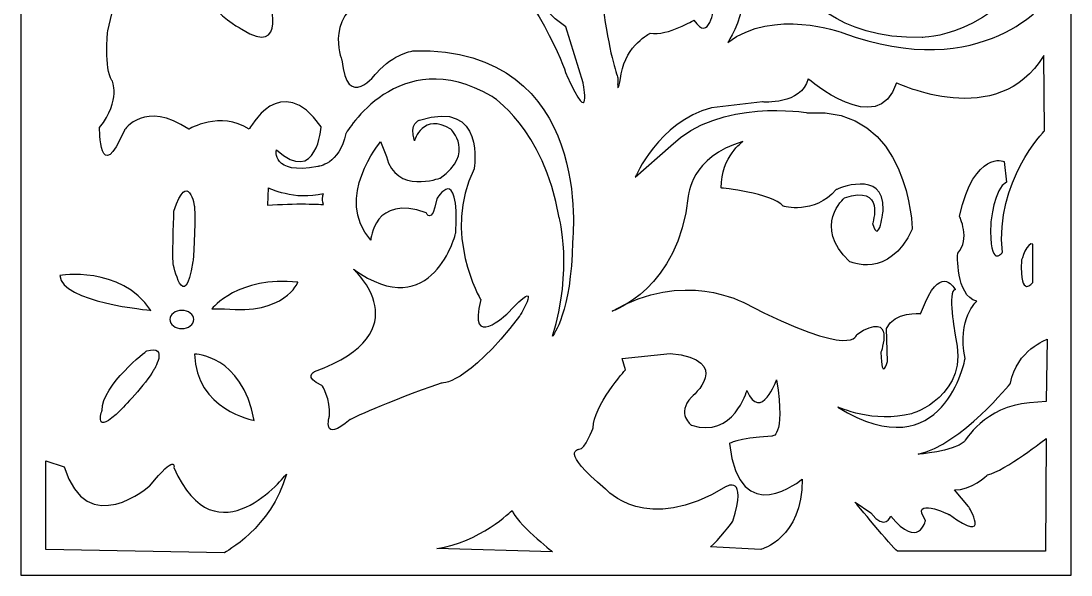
# Model space of a CAD drawing. Header units: centimetres. Extents: x -27 to -21.7, y -2 to 9.
# Drawn here: x -27 to -21.68, y -1.98 to 0.83 of the extents above; entities that cross this region are included whole.
import ezdxf

# ---------------------------------------------------------------- set-up
doc = ezdxf.new("R2010")
doc.units = ezdxf.units.CM
doc.header["$MEASUREMENT"] = 0
doc.layers.add('layer 1', color=7, linetype='Continuous')

msp = doc.modelspace()

# ---------------------------------------------------------------- linework, layer by layer
at = {"layer": 'layer 1', "color": 250, "lineweight": 30}
for points, knots in [([(-26.99914, 9.00077), (-26.99914, 9.00077), (-21.68039, 9.00077), (-21.68039, 9.00077), (-21.68039, 9.00077), (-21.68039, 9.00077), (-21.68039, -1.97622), (-21.68039, -1.97622), (-21.68039, -1.97622), (-21.68039, -1.97622), (-26.99914, -1.97622), (-26.99914, -1.97622), (-26.99914, -1.97622), (-26.99914, -1.97622), (-26.99914, 9.00077), (-26.99914, 9.00077)], [0, 0, 0, 0, 0.2, 0.2, 0.2, 0.2, 0.4, 0.4, 0.4, 0.4, 0.6, 0.6, 0.6, 0.6, 1, 1, 1, 1]), ([(-24.23507, 0.556), (-24.23507, 0.556), (-24.34395, 0.89559), (-24.61197, 1.16391), (-24.61197, 1.16391), (-24.61197, 1.16391), (-24.51146, 1.35676), (-24.52403, 1.80535), (-24.52403, 1.80535), (-24.52403, 1.80535), (-24.72085, 2.25394), (-24.54077, 2.56), (-24.54077, 2.56), (-24.54077, 2.56), (-24.31882, 2.84089), (-24.1555, 2.92055), (-24.1555, 2.92055), (-24.1555, 2.92055), (-23.8121, 3.14695), (-24.35233, 2.97086), (-24.35233, 2.97086), (-24.35233, 2.97086), (-24.85068, 2.64804), (-24.90511, 2.26234), (-24.90511, 2.26234), (-24.90511, 2.26234), (-24.98037, 1.85928), (-24.95968, 1.71729), (-24.95968, 1.71729), (-24.95854, 1.70949), (-24.95712, 1.70247), (-24.95537, 1.69635), (-24.95537, 1.69635), (-24.92187, 1.57896), (-25.03494, 1.66281), (-25.05588, 1.96048), (-25.05588, 1.96048), (-25.05588, 1.96048), (-25.05588, 2.1701), (-25.01819, 2.17849), (-25.01819, 2.17849), (-25.01819, 2.17849), (-25.29877, 2.19106), (-25.38672, 2.1701), (-25.38672, 2.1701), (-25.38672, 2.1701), (-25.42441, 2.25814), (-25.19408, 2.25814), (-25.19408, 2.25814), (-25.19408, 2.25814), (-24.87162, 2.34199), (-25.0475, 2.55581), (-25.0475, 2.55581), (-25.0475, 2.55581), (-24.81717, 2.67739), (-24.84649, 2.8954), (-24.84649, 2.8954), (-24.84649, 2.8954), (-25.07263, 2.7822), (-25.39091, 2.76543), (-25.39091, 2.76543), (-25.39091, 2.76543), (-25.76363, 2.669), (-25.68406, 2.13237), (-25.68406, 2.13237), (-25.68406, 2.13237), (-25.6338, 1.8305), (-25.2904, 1.58735), (-25.2904, 1.58735), (-25.2904, 1.58735), (-25.18151, 1.45738), (-25.44116, 1.63765), (-25.44116, 1.63765), (-25.44116, 1.63765), (-25.85157, 1.85985), (-25.8097, 2.46777), (-25.8097, 2.46777), (-25.8097, 2.46777), (-25.772, 2.76962), (-25.45373, 2.90797), (-25.45373, 2.90797), (-25.45373, 2.90797), (-24.98469, 2.8954), (-24.92606, 3.12179), (-24.92606, 3.12179), (-24.92606, 3.12179), (-24.63291, 2.83251), (-24.50308, 3.15952), (-24.50308, 3.15952), (-24.50308, 3.15952), (-23.9503, 2.98344), (-23.90004, 3.66261), (-23.90004, 3.66261), (-23.90004, 3.66261), (-23.8791, 3.74646), (-24.17644, 3.4488), (-24.17644, 3.4488), (-24.17644, 3.4488), (-24.32301, 3.29787), (-24.69154, 3.3985), (-24.69154, 3.3985), (-24.69154, 3.3985), (-24.89674, 3.41107), (-24.69154, 3.4488), (-24.69154, 3.4488), (-24.69154, 3.4488), (-23.93774, 3.57457), (-23.72415, 3.92674), (-23.72415, 3.92674), (-23.72415, 3.92674), (-23.69484, 3.68358), (-23.43938, 3.63327), (-23.43938, 3.63327), (-23.43938, 3.63327), (-23.92517, 3.24337), (-23.47288, 3.07987), (-23.47288, 3.07987), (-23.47288, 3.07987), (-23.34306, 3.06729), (-23.58177, 3.00021), (-23.58177, 3.00021), (-23.58177, 3.00021), (-23.87491, 2.97086), (-24.08431, 2.19106), (-24.08431, 2.19106), (-24.08431, 2.19106), (-24.10944, 1.91855), (-24.189, 2.15334), (-24.189, 2.15334), (-24.189, 2.15334), (-24.2937, 2.3923), (-24.55753, 2.24137), (-24.55753, 2.24137), (-24.55753, 2.24137), (-24.38164, 2.24976), (-24.33139, 2.06948), (-24.33139, 2.06948), (-24.33139, 2.06948), (-24.31882, 1.97724), (-24.40258, 1.85566), (-24.40258, 1.85566), (-24.40258, 1.85566), (-24.55753, 1.49931), (-24.2937, 1.25614), (-24.2937, 1.25614), (-24.2937, 1.25614), (-24.56172, 1.01717), (-24.23925, 0.80335), (-24.23925, 0.80335), (-24.23925, 0.80335), (-24.15131, 0.51827), (-24.15131, 0.51827), (-24.15131, 0.51827), (-24.15131, 0.51827), (-24.10525, 0.27091), (-24.23507, 0.556)], [0, 0, 0, 0, 0.025, 0.025, 0.025, 0.025, 0.05, 0.05, 0.05, 0.05, 0.075, 0.075, 0.075, 0.075, 0.1, 0.1, 0.1, 0.1, 0.125, 0.125, 0.125, 0.125, 0.15, 0.15, 0.15, 0.15, 0.175, 0.175, 0.175, 0.175, 0.2, 0.2, 0.2, 0.2, 0.225, 0.225, 0.225, 0.225, 0.25, 0.25, 0.25, 0.25, 0.275, 0.275, 0.275, 0.275, 0.3, 0.3, 0.3, 0.3, 0.325, 0.325, 0.325, 0.325, 0.35, 0.35, 0.35, 0.35, 0.375, 0.375, 0.375, 0.375, 0.4, 0.4, 0.4, 0.4, 0.425, 0.425, 0.425, 0.425, 0.45, 0.45, 0.45, 0.45, 0.475, 0.475, 0.475, 0.475, 0.5, 0.5, 0.5, 0.5, 0.525, 0.525, 0.525, 0.525, 0.55, 0.55, 0.55, 0.55, 0.575, 0.575, 0.575, 0.575, 0.6, 0.6, 0.6, 0.6, 0.625, 0.625, 0.625, 0.625, 0.65, 0.65, 0.65, 0.65, 0.675, 0.675, 0.675, 0.675, 0.7, 0.7, 0.7, 0.7, 0.725, 0.725, 0.725, 0.725, 0.75, 0.75, 0.75, 0.75, 0.775, 0.775, 0.775, 0.775, 0.8, 0.8, 0.8, 0.8, 0.825, 0.825, 0.825, 0.825, 0.85, 0.85, 0.85, 0.85, 0.875, 0.875, 0.875, 0.875, 0.9, 0.9, 0.9, 0.9, 0.925, 0.925, 0.925, 0.925, 0.95, 0.95, 0.95, 0.95, 1, 1, 1, 1]), ([(-23.97542, 0.54342), (-23.97542, 0.54342), (-24.13979, 1.00418), (-24.04113, 1.70155), (-24.04113, 1.70155), (-24.04019, 1.70818), (-24.03923, 1.71483), (-24.03824, 1.7215), (-24.03824, 1.7215), (-24.03824, 1.7215), (-23.80372, 2.51808), (-23.25093, 2.13656), (-23.25093, 2.13656), (-23.25093, 2.13656), (-23.03315, 2.06109), (-23.2258, 1.67539), (-23.2258, 1.67539), (-23.2258, 1.67539), (-23.30955, 1.46576), (-23.55245, 1.64185), (-23.55245, 1.64185), (-23.55245, 1.64185), (-23.71997, 1.84728), (-23.48964, 1.9437), (-23.48964, 1.9437), (-23.48964, 1.9437), (-23.56082, 1.75086), (-23.42263, 1.71312), (-23.42263, 1.71312), (-23.42263, 1.71312), (-23.28024, 1.64185), (-23.21324, 1.83471), (-23.21324, 1.83471), (-23.21324, 1.83471), (-23.13785, 2.1114), (-23.40587, 2.11979), (-23.40587, 2.11979), (-23.40587, 2.11979), (-23.7409, 2.19106), (-23.79534, 1.74247), (-23.79534, 1.74247), (-23.79534, 1.74247), (-23.83304, 1.4448), (-23.48544, 1.36934), (-23.48544, 1.36934), (-23.48544, 1.36934), (-23.24255, 1.31065), (-23.13785, 1.46576), (-23.13785, 1.46576), (-23.13785, 1.46576), (-23.13367, 1.33999), (-23.0206, 1.33999), (-23.0206, 1.33999), (-23.0206, 1.33999), (-23.00384, 1.20164), (-22.94521, 1.18487), (-22.94521, 1.18487), (-22.94521, 1.18487), (-22.90333, 1.10103), (-23.05828, 1.24357), (-23.05828, 1.24357), (-23.05828, 1.24357), (-23.18811, 1.29387), (-23.04991, 0.99621), (-23.04991, 0.99621), (-23.04991, 0.99621), (-22.8782, 0.73627), (-22.4343, 0.74885), (-22.4343, 0.74885), (-22.4343, 0.74885), (-22.08671, 0.74466), (-21.81031, 1.1681), (-21.81031, 1.1681), (-21.81031, 1.1681), (-21.79356, 0.9459), (-21.79356, 0.9459), (-21.79356, 0.9459), (-21.79356, 0.9459), (-22.11602, 0.5057), (-22.84051, 0.77401), (-22.84051, 0.77401), (-22.84051, 0.77401), (-23.18811, 0.89978), (-23.41844, 0.7237), (-23.41844, 0.7237), (-23.41844, 0.7237), (-23.1546, 1.13875), (-23.59014, 1.18906), (-23.59014, 1.18906), (-23.59014, 1.18906), (-23.78278, 1.20583), (-23.8121, 0.95848), (-23.8121, 0.95848), (-23.8121, 0.95848), (-23.57758, 0.88302), (-23.48964, 0.90398), (-23.48964, 0.90398), (-23.48964, 0.90398), (-23.51057, 0.71532), (-23.59014, 0.8369), (-23.59014, 0.8369), (-23.59014, 0.8369), (-23.71997, 0.75724), (-23.8121, 0.76982), (-23.8121, 0.76982), (-23.8121, 0.76982), (-23.93354, 0.71112), (-23.95867, 0.56439), (-23.95867, 0.56439), (-23.9838, 0.41765), (-23.97542, 0.54342), (-23.97542, 0.54342)], [0, 0, 0, 0, 0.0344828, 0.0344828, 0.0344828, 0.0344828, 0.0689655, 0.0689655, 0.0689655, 0.0689655, 0.1034483, 0.1034483, 0.1034483, 0.1034483, 0.137931, 0.137931, 0.137931, 0.137931, 0.1724138, 0.1724138, 0.1724138, 0.1724138, 0.2068966, 0.2068966, 0.2068966, 0.2068966, 0.2413793, 0.2413793, 0.2413793, 0.2413793, 0.2758621, 0.2758621, 0.2758621, 0.2758621, 0.3103448, 0.3103448, 0.3103448, 0.3103448, 0.3448276, 0.3448276, 0.3448276, 0.3448276, 0.3793103, 0.3793103, 0.3793103, 0.3793103, 0.4137931, 0.4137931, 0.4137931, 0.4137931, 0.4482759, 0.4482759, 0.4482759, 0.4482759, 0.4827586, 0.4827586, 0.4827586, 0.4827586, 0.5172414, 0.5172414, 0.5172414, 0.5172414, 0.5517241, 0.5517241, 0.5517241, 0.5517241, 0.5862069, 0.5862069, 0.5862069, 0.5862069, 0.6206897, 0.6206897, 0.6206897, 0.6206897, 0.6551724, 0.6551724, 0.6551724, 0.6551724, 0.6896552, 0.6896552, 0.6896552, 0.6896552, 0.7241379, 0.7241379, 0.7241379, 0.7241379, 0.7586207, 0.7586207, 0.7586207, 0.7586207, 0.7931034, 0.7931034, 0.7931034, 0.7931034, 0.8275862, 0.8275862, 0.8275862, 0.8275862, 0.862069, 0.862069, 0.862069, 0.862069, 0.8965517, 0.8965517, 0.8965517, 0.8965517, 0.9310345, 0.9310345, 0.9310345, 0.9310345, 1, 1, 1, 1]), ([(-26.04003, 1.32322), (-26.04003, 1.32322), (-26.47556, 1.26871), (-26.55932, 0.78239), (-26.55932, 0.78239), (-26.55932, 0.78239), (-26.58026, 0.58955), (-26.53838, 0.53084), (-26.53838, 0.53084), (-26.53838, 0.53084), (-26.48812, 0.43442), (-26.60119, 0.29188), (-26.60119, 0.29188), (-26.60119, 0.29188), (-26.60119, -0.01836), (-26.47556, 0.2793), (-26.47556, 0.2793), (-26.47556, 0.2793), (-26.37086, 0.43442), (-26.14891, 0.28349), (-26.14891, 0.28349), (-26.14891, 0.28349), (-25.98977, 0.37992), (-25.84319, 0.28349), (-25.84319, 0.28349), (-25.84319, 0.28349), (-25.68406, 0.58955), (-25.47885, 0.29606), (-25.47885, 0.29606), (-25.47885, 0.29606), (-25.49979, -0.00579), (-25.705, 0.17868), (-25.705, 0.17868), (-25.705, 0.17868), (-25.73431, 0.04871), (-25.49561, 0.09483), (-25.49561, 0.09483), (-25.49561, 0.09483), (-25.38672, 0.10321), (-25.35321, 0.26253), (-25.35321, 0.26253), (-25.35321, 0.26253), (-25.08938, 0.7237), (-24.61616, 0.45119), (-24.61616, 0.45119), (-24.61616, 0.45119), (-24.35233, 0.29188), (-24.27276, -0.16511), (-24.27276, -0.16511), (-24.27276, -0.16511), (-24.20156, -0.42503), (-24.30626, -0.76462), (-24.30626, -0.76462), (-24.30626, -0.76462), (-24.20994, -0.64305), (-24.20576, -0.28668), (-24.20576, -0.28668), (-24.20576, -0.28668), (-24.08849, 0.69854), (-25.00981, 0.68177), (-25.00981, 0.68177), (-25.00981, 0.68177), (-25.11033, 0.66919), (-25.19827, 0.56858), (-25.19827, 0.56858), (-25.19827, 0.56858), (-25.34903, 0.36734), (-25.37416, 0.63566), (-25.37416, 0.63566), (-25.37416, 0.63566), (-25.47885, 0.87882), (-25.18151, 0.98783), (-25.18151, 0.98783), (-25.18151, 0.98783), (-25.08938, 1.04233), (-25.24014, 1.04233), (-25.24014, 1.04233), (-25.24014, 1.04233), (-25.39509, 1.02137), (-25.21083, 1.17229), (-25.21083, 1.17229), (-25.21083, 1.17229), (-25.08101, 1.23099), (-24.88837, 1.12198), (-24.88837, 1.12198), (-24.88837, 1.12198), (-24.96374, 1.23099), (-25.22758, 1.29387), (-25.22758, 1.29387), (-25.22758, 1.29387), (-25.55843, 1.31903), (-25.66312, 1.22679), (-25.66312, 1.22679), (-25.66312, 1.22679), (-25.772, 1.15553), (-25.74269, 0.95848), (-25.74269, 0.95848), (-25.74269, 0.95848), (-25.64637, 0.63985), (-25.88088, 0.79079), (-25.88088, 0.79079), (-25.88088, 0.79079), (-26.20754, 0.96267), (-26.08609, 1.22679), (-26.08609, 1.22679), (-26.08609, 1.22679), (-26.08609, 1.2813), (-26.04003, 1.32322)], [0, 0, 0, 0, 0.0357143, 0.0357143, 0.0357143, 0.0357143, 0.0714286, 0.0714286, 0.0714286, 0.0714286, 0.1071429, 0.1071429, 0.1071429, 0.1071429, 0.1428571, 0.1428571, 0.1428571, 0.1428571, 0.1785714, 0.1785714, 0.1785714, 0.1785714, 0.2142857, 0.2142857, 0.2142857, 0.2142857, 0.25, 0.25, 0.25, 0.25, 0.2857143, 0.2857143, 0.2857143, 0.2857143, 0.3214286, 0.3214286, 0.3214286, 0.3214286, 0.3571429, 0.3571429, 0.3571429, 0.3571429, 0.3928571, 0.3928571, 0.3928571, 0.3928571, 0.4285714, 0.4285714, 0.4285714, 0.4285714, 0.4642857, 0.4642857, 0.4642857, 0.4642857, 0.5, 0.5, 0.5, 0.5, 0.5357143, 0.5357143, 0.5357143, 0.5357143, 0.5714286, 0.5714286, 0.5714286, 0.5714286, 0.6071429, 0.6071429, 0.6071429, 0.6071429, 0.6428571, 0.6428571, 0.6428571, 0.6428571, 0.6785714, 0.6785714, 0.6785714, 0.6785714, 0.7142857, 0.7142857, 0.7142857, 0.7142857, 0.75, 0.75, 0.75, 0.75, 0.7857143, 0.7857143, 0.7857143, 0.7857143, 0.8214286, 0.8214286, 0.8214286, 0.8214286, 0.8571429, 0.8571429, 0.8571429, 0.8571429, 0.8928571, 0.8928571, 0.8928571, 0.8928571, 0.9285714, 0.9285714, 0.9285714, 0.9285714, 1, 1, 1, 1]), ([(-24.00474, -0.63885), (-24.00474, -0.63885), (-23.66552, -0.52565), (-23.61945, -0.05609), (-23.61945, -0.05609), (-23.61945, -0.05609), (-23.60689, 0.14514), (-23.34306, 0.22061), (-23.34306, 0.22061), (-23.34306, 0.22061), (-23.45194, 0.14933), (-23.45194, -0.01418), (-23.45194, -0.01418), (-23.45194, -0.01418), (-23.19648, -0.03933), (-23.13785, -0.10641), (-23.13785, -0.10641), (-23.13785, -0.10641), (-22.9829, -0.15253), (-22.86983, -0.02256), (-22.86983, -0.02256), (-22.86983, -0.02256), (-22.62693, 0.08644), (-22.63112, -0.12318), (-22.63112, -0.12318), (-22.63112, -0.12318), (-22.65206, -0.31184), (-22.68557, -0.19445), (-22.68557, -0.19445), (-22.68557, -0.19445), (-22.61856, 0.00679), (-22.82796, -0.06449), (-22.82796, -0.06449), (-22.82796, -0.06449), (-22.99128, -0.20703), (-22.80282, -0.38731), (-22.80282, -0.38731), (-22.80282, -0.38731), (-22.60182, -0.47954), (-22.48455, -0.2238), (-22.48455, -0.2238), (-22.48455, -0.2238), (-22.49712, 0.40507), (-23.01641, 0.36734), (-23.01641, 0.36734), (-23.01641, 0.36734), (-23.46032, 0.4428), (-23.7074, 0.19965), (-23.7074, 0.19965), (-23.7074, 0.19965), (-23.88748, 0.04033), (-23.88748, 0.04033), (-23.88748, 0.04033), (-23.88748, 0.04033), (-23.77022, 0.32123), (-23.5022, 0.3925), (-23.5022, 0.3925), (-23.5022, 0.3925), (-23.24255, 0.42184), (-23.24255, 0.42184), (-23.24255, 0.42184), (-23.24255, 0.42184), (-23.04573, 0.40507), (-23.01222, 0.53923), (-23.01222, 0.53923), (-23.01222, 0.53923), (-22.65625, 0.22899), (-22.56412, 0.51827), (-22.56412, 0.51827), (-22.56412, 0.51827), (-22.04902, 0.27091), (-21.81868, 0.65662), (-21.81868, 0.65662), (-21.81868, 0.65662), (-21.81449, 0.2751), (-21.81449, 0.2751), (-21.81449, 0.2751), (-21.81449, 0.2751), (-22.06577, 0.01936), (-22.02808, -0.34118), (-22.02808, -0.34118), (-22.02808, -0.34118), (-22.09507, -0.43343), (-22.08671, -0.19445), (-22.08671, -0.19445), (-22.08671, -0.19445), (-22.06995, -0.00999), (-22.00713, 0.01517), (-22.00713, 0.01517), (-22.00713, 0.01517), (-22.0197, 0.11998), (-22.0197, 0.11998), (-22.0197, 0.11998), (-22.0197, 0.11998), (-22.16627, 0.18287), (-22.24584, -0.15672), (-22.24584, -0.15672), (-22.24584, -0.15672), (-22.18721, -0.27411), (-22.25422, -0.34538), (-22.25422, -0.34538), (-22.25422, -0.34538), (-22.26679, -0.5592), (-22.1579, -0.58855), (-22.1579, -0.58855), (-22.1579, -0.58855), (-22.25841, -0.67658), (-22.21653, -0.87782), (-22.21653, -0.87782), (-22.21653, -0.87782), (-22.32122, -1.45638), (-22.86145, -1.12518), (-22.86145, -1.12518), (-22.86145, -1.12518), (-22.67719, -1.20903), (-22.48874, -1.15872), (-22.48874, -1.15872), (-22.48874, -1.15872), (-22.18721, -1.07068), (-22.26679, -0.76044), (-22.26679, -0.76044), (-22.26679, -0.76044), (-22.30866, -0.52985), (-22.26679, -0.52985), (-22.26679, -0.52985), (-22.26679, -0.52985), (-22.33379, -0.39988), (-22.41754, -0.59273), (-22.41754, -0.59273), (-22.41754, -0.59273), (-22.44267, -0.65143), (-22.44267, -0.65143), (-22.44267, -0.65143), (-22.44267, -0.65143), (-22.57668, -0.63885), (-22.61437, -0.7269), (-22.61437, -0.7269), (-22.61437, -0.7269), (-22.61019, -0.89459), (-22.61019, -0.89459), (-22.61019, -0.89459), (-22.61019, -0.89459), (-22.6395, -1.0036), (-22.64369, -0.84847), (-22.64369, -0.84847), (-22.64369, -0.84847), (-22.56412, -0.62627), (-22.76513, -0.75624), (-22.76513, -0.75624), (-22.76513, -0.75624), (-22.77351, -0.8904), (-23.33468, -0.59693), (-23.33468, -0.59693), (-23.33468, -0.59693), (-23.64458, -0.42503), (-24.00474, -0.63885)], [0, 0, 0, 0, 0.025, 0.025, 0.025, 0.025, 0.05, 0.05, 0.05, 0.05, 0.075, 0.075, 0.075, 0.075, 0.1, 0.1, 0.1, 0.1, 0.125, 0.125, 0.125, 0.125, 0.15, 0.15, 0.15, 0.15, 0.175, 0.175, 0.175, 0.175, 0.2, 0.2, 0.2, 0.2, 0.225, 0.225, 0.225, 0.225, 0.25, 0.25, 0.25, 0.25, 0.275, 0.275, 0.275, 0.275, 0.3, 0.3, 0.3, 0.3, 0.325, 0.325, 0.325, 0.325, 0.35, 0.35, 0.35, 0.35, 0.375, 0.375, 0.375, 0.375, 0.4, 0.4, 0.4, 0.4, 0.425, 0.425, 0.425, 0.425, 0.45, 0.45, 0.45, 0.45, 0.475, 0.475, 0.475, 0.475, 0.5, 0.5, 0.5, 0.5, 0.525, 0.525, 0.525, 0.525, 0.55, 0.55, 0.55, 0.55, 0.575, 0.575, 0.575, 0.575, 0.6, 0.6, 0.6, 0.6, 0.625, 0.625, 0.625, 0.625, 0.65, 0.65, 0.65, 0.65, 0.675, 0.675, 0.675, 0.675, 0.7, 0.7, 0.7, 0.7, 0.725, 0.725, 0.725, 0.725, 0.75, 0.75, 0.75, 0.75, 0.775, 0.775, 0.775, 0.775, 0.8, 0.8, 0.8, 0.8, 0.825, 0.825, 0.825, 0.825, 0.85, 0.85, 0.85, 0.85, 0.875, 0.875, 0.875, 0.875, 0.9, 0.9, 0.9, 0.9, 0.925, 0.925, 0.925, 0.925, 0.95, 0.95, 0.95, 0.95, 1, 1, 1, 1]), ([(-25.17733, 0.22061), (-25.17733, 0.22061), (-25.41604, -0.06449), (-25.22758, -0.2783), (-25.22758, -0.2783), (-25.22758, -0.2783), (-25.21083, -0.04353), (-24.947, -0.13994), (-24.947, -0.13994), (-24.947, -0.13994), (-24.91768, -0.20703), (-24.89256, -0.06868), (-24.89256, -0.06868), (-24.89256, -0.06868), (-24.77948, 0.11998), (-24.79623, -0.24057), (-24.79623, -0.24057), (-24.79623, -0.24057), (-24.91349, -0.71432), (-25.31553, -0.42503), (-25.31553, -0.42503), (-25.31553, -0.42503), (-24.95956, -0.74367), (-25.51236, -0.94491), (-25.51236, -0.94491), (-25.51236, -0.94491), (-25.57098, -0.97426), (-25.47467, -1.01617), (-25.47467, -1.01617), (-25.47467, -1.01617), (-25.4286, -1.08326), (-25.43697, -1.17129), (-25.43697, -1.17129), (-25.43697, -1.17129), (-25.47885, -1.31385), (-25.33228, -1.18806), (-25.33228, -1.18806), (-25.33228, -1.18806), (-25.1522, -1.10003), (-24.87162, -1.0036), (-24.87162, -1.0036), (-24.87162, -1.0036), (-24.74598, -1.02037), (-24.47377, -0.66401), (-24.47377, -0.66401), (-24.47377, -0.66401), (-24.33977, -0.44181), (-24.53659, -0.65143), (-24.53659, -0.65143), (-24.53659, -0.65143), (-24.7376, -0.84429), (-24.6706, -0.58016), (-24.6706, -0.58016), (-24.6706, -0.58016), (-24.86742, -0.24476), (-24.7041, 0.08225), (-24.7041, 0.08225), (-24.7041, 0.08225), (-24.64128, 0.43861), (-24.9805, 0.32961), (-24.9805, 0.32961), (-24.9805, 0.32961), (-25.03494, 0.31284), (-25.00563, 0.2248), (-25.00563, 0.2248), (-25.00563, 0.2248), (-24.96374, 0.37153), (-24.82136, 0.28349), (-24.82136, 0.28349), (-24.82136, 0.28349), (-24.69573, 0.16191), (-24.8758, 0.03614), (-24.8758, 0.03614), (-24.8758, 0.03614), (-25.10195, -0.04771), (-25.14802, 0.14514), (-25.14802, 0.14514), (-25.14802, 0.14514), (-25.17733, 0.22061), (-25.17733, 0.22061)], [0, 0, 0, 0, 0.047619, 0.047619, 0.047619, 0.047619, 0.0952381, 0.0952381, 0.0952381, 0.0952381, 0.1428571, 0.1428571, 0.1428571, 0.1428571, 0.1904762, 0.1904762, 0.1904762, 0.1904762, 0.2380952, 0.2380952, 0.2380952, 0.2380952, 0.2857143, 0.2857143, 0.2857143, 0.2857143, 0.3333333, 0.3333333, 0.3333333, 0.3333333, 0.3809524, 0.3809524, 0.3809524, 0.3809524, 0.4285714, 0.4285714, 0.4285714, 0.4285714, 0.4761905, 0.4761905, 0.4761905, 0.4761905, 0.5238095, 0.5238095, 0.5238095, 0.5238095, 0.5714286, 0.5714286, 0.5714286, 0.5714286, 0.6190476, 0.6190476, 0.6190476, 0.6190476, 0.6666667, 0.6666667, 0.6666667, 0.6666667, 0.7142857, 0.7142857, 0.7142857, 0.7142857, 0.7619048, 0.7619048, 0.7619048, 0.7619048, 0.8095238, 0.8095238, 0.8095238, 0.8095238, 0.8571429, 0.8571429, 0.8571429, 0.8571429, 0.9047619, 0.9047619, 0.9047619, 0.9047619, 1, 1, 1, 1]), ([(-26.22429, -0.13156), (-26.22429, -0.13156), (-26.23267, -0.32442), (-26.22848, -0.39568), (-26.22848, -0.39568), (-26.22848, -0.39568), (-26.17404, -0.6682), (-26.12797, -0.38731), (-26.12797, -0.38731), (-26.12797, -0.38731), (-26.11541, -0.21122), (-26.11959, -0.1106), (-26.11959, -0.1106), (-26.11959, -0.1106), (-26.15309, 0.08644), (-26.22429, -0.13156)], [0, 0, 0, 0, 0.2, 0.2, 0.2, 0.2, 0.4, 0.4, 0.4, 0.4, 0.6, 0.6, 0.6, 0.6, 1, 1, 1, 1]), ([(-25.74688, -0.01418), (-25.74688, -0.01418), (-25.61286, -0.08125), (-25.46629, -0.04353), (-25.46629, -0.04353), (-25.46629, -0.04353), (-25.47885, -0.06449), (-25.46629, -0.09803), (-25.46629, -0.09803), (-25.46629, -0.09803), (-25.61705, -0.08964), (-25.75107, -0.10222), (-25.75107, -0.10222), (-25.75107, -0.10222), (-25.74688, -0.01418), (-25.74688, -0.01418)], [0, 0, 0, 0, 0.2, 0.2, 0.2, 0.2, 0.4, 0.4, 0.4, 0.4, 0.6, 0.6, 0.6, 0.6, 1, 1, 1, 1]), ([(-21.87312, -0.29926), (-21.87312, -0.29926), (-21.87312, -0.49212), (-21.87312, -0.49212), (-21.87312, -0.49212), (-21.87312, -0.49212), (-21.94013, -0.58435), (-21.93175, -0.38311), (-21.93175, -0.38311), (-21.93175, -0.38311), (-21.90244, -0.28249), (-21.87312, -0.29926)], [0, 0, 0, 0, 0.25, 0.25, 0.25, 0.25, 0.5, 0.5, 0.5, 0.5, 1, 1, 1, 1]), ([(-26.80221, -0.45858), (-26.80221, -0.45858), (-26.4965, -0.40408), (-26.34155, -0.63467), (-26.34155, -0.63467), (-26.34155, -0.63467), (-26.79802, -0.59273), (-26.80221, -0.45858)], [0, 0, 0, 0, 0.3333333, 0.3333333, 0.3333333, 0.3333333, 1, 1, 1, 1]), ([(-26.03165, -0.62627), (-26.03165, -0.62627), (-25.89764, -0.45858), (-25.59611, -0.49212), (-25.59611, -0.49212), (-25.59611, -0.49212), (-25.66312, -0.65982), (-25.96883, -0.62627), (-25.96883, -0.62627), (-25.96883, -0.62627), (-26.03165, -0.62627), (-26.03165, -0.62627)], [0, 0, 0, 0, 0.25, 0.25, 0.25, 0.25, 0.5, 0.5, 0.5, 0.5, 1, 1, 1, 1]), ([(-26.1845, -0.63467), (-26.15097, -0.63467), (-26.12378, -0.65531), (-26.12378, -0.68078), (-26.12378, -0.68078), (-26.12378, -0.70624), (-26.15097, -0.7269), (-26.1845, -0.7269), (-26.1845, -0.7269), (-26.21804, -0.7269), (-26.24522, -0.70624), (-26.24522, -0.68078), (-26.24522, -0.68078), (-26.24522, -0.65531), (-26.21804, -0.63467), (-26.1845, -0.63467)], [0, 0, 0, 0, 0.2, 0.2, 0.2, 0.2, 0.4, 0.4, 0.4, 0.4, 0.6, 0.6, 0.6, 0.6, 1, 1, 1, 1]), ([(-21.80193, -0.7814), (-21.80193, -0.7814), (-21.95688, -0.8359), (-21.98619, -1.0036), (-21.98619, -1.0036), (-21.98619, -1.0036), (-22.23328, -1.31385), (-22.45523, -1.36414), (-22.45523, -1.36414), (-22.45523, -1.36414), (-22.27935, -1.35157), (-22.22072, -1.30126), (-22.22072, -1.30126), (-22.22072, -1.30126), (-22.11602, -1.11679), (-21.88988, -1.10421), (-21.88988, -1.10421), (-21.88988, -1.10421), (-21.80612, -1.09584), (-21.80612, -1.09584), (-21.80612, -1.09584), (-21.80612, -1.09584), (-21.80193, -0.7814), (-21.80193, -0.7814)], [0, 0, 0, 0, 0.1428571, 0.1428571, 0.1428571, 0.1428571, 0.2857143, 0.2857143, 0.2857143, 0.2857143, 0.4285714, 0.4285714, 0.4285714, 0.4285714, 0.5714286, 0.5714286, 0.5714286, 0.5714286, 0.7142857, 0.7142857, 0.7142857, 0.7142857, 1, 1, 1, 1]), ([(-26.36249, -0.84009), (-26.36249, -0.84009), (-26.58863, -1.01198), (-26.58863, -1.14195), (-26.58863, -1.14195), (-26.58863, -1.14195), (-26.63889, -1.2845), (-26.49231, -1.13775), (-26.49231, -1.13775), (-26.49231, -1.13775), (-26.36249, -1.0036), (-26.32898, -0.94071), (-26.32898, -0.94071), (-26.32898, -0.94071), (-26.24522, -0.80655), (-26.36249, -0.84009)], [0, 0, 0, 0, 0.2, 0.2, 0.2, 0.2, 0.4, 0.4, 0.4, 0.4, 0.6, 0.6, 0.6, 0.6, 1, 1, 1, 1]), ([(-26.11959, -0.85685), (-26.11959, -0.85685), (-25.88088, -0.85685), (-25.81807, -1.19226), (-25.81807, -1.19226), (-25.81807, -1.19226), (-26.11541, -1.13775), (-26.11959, -0.85685)], [0, 0, 0, 0, 0.3333333, 0.3333333, 0.3333333, 0.3333333, 1, 1, 1, 1]), ([(-23.93774, -0.93652), (-23.93774, -0.93652), (-24.10106, -1.12099), (-24.10106, -1.22999), (-24.10106, -1.22999), (-24.10106, -1.22999), (-24.14294, -1.34319), (-24.17225, -1.339), (-24.17225, -1.339), (-24.17225, -1.339), (-24.27695, -1.34319), (-24.03824, -1.54023), (-24.03824, -1.54023), (-24.03824, -1.54023), (-23.83304, -1.7792), (-23.42681, -1.52766), (-23.42681, -1.52766), (-23.42681, -1.52766), (-23.31793, -1.46477), (-23.39331, -1.70373), (-23.39331, -1.70373), (-23.39331, -1.70373), (-23.4687, -1.80436), (-23.50639, -1.8337), (-23.50639, -1.8337), (-23.50639, -1.8337), (-23.25093, -1.84628), (-23.25093, -1.84628), (-23.25093, -1.84628), (-23.25093, -1.84628), (-23.04153, -1.79178), (-23.04153, -1.48993), (-23.04153, -1.48993), (-23.04153, -1.48993), (-23.35981, -1.75824), (-23.41007, -1.30965), (-23.41007, -1.30965), (-23.41007, -1.30965), (-23.38075, -1.2845), (-23.19648, -1.27191), (-23.19648, -1.27191), (-23.19648, -1.27191), (-23.12529, -1.28869), (-23.17136, -0.98682), (-23.17136, -0.98682), (-23.17136, -0.98682), (-23.25093, -1.20484), (-23.32211, -1.04132), (-23.32211, -1.04132), (-23.32211, -1.04132), (-23.38913, -1.2845), (-23.60271, -1.21741), (-23.60271, -1.21741), (-23.60271, -1.21741), (-23.68227, -1.15872), (-23.60271, -1.07487), (-23.60271, -1.07487), (-23.60271, -1.07487), (-23.38075, -0.88621), (-23.71159, -0.85267), (-23.71159, -0.85267), (-23.71159, -0.85267), (-23.95448, -0.87782), (-23.95448, -0.87782), (-23.95448, -0.87782), (-23.95448, -0.87782), (-23.93774, -0.93652), (-23.93774, -0.93652)], [0, 0, 0, 0, 0.0555556, 0.0555556, 0.0555556, 0.0555556, 0.1111111, 0.1111111, 0.1111111, 0.1111111, 0.1666667, 0.1666667, 0.1666667, 0.1666667, 0.2222222, 0.2222222, 0.2222222, 0.2222222, 0.2777778, 0.2777778, 0.2777778, 0.2777778, 0.3333333, 0.3333333, 0.3333333, 0.3333333, 0.3888889, 0.3888889, 0.3888889, 0.3888889, 0.4444444, 0.4444444, 0.4444444, 0.4444444, 0.5, 0.5, 0.5, 0.5, 0.5555556, 0.5555556, 0.5555556, 0.5555556, 0.6111111, 0.6111111, 0.6111111, 0.6111111, 0.6666667, 0.6666667, 0.6666667, 0.6666667, 0.7222222, 0.7222222, 0.7222222, 0.7222222, 0.7777778, 0.7777778, 0.7777778, 0.7777778, 0.8333333, 0.8333333, 0.8333333, 0.8333333, 0.8888889, 0.8888889, 0.8888889, 0.8888889, 1, 1, 1, 1]), ([(-22.77351, -1.60731), (-22.77351, -1.60731), (-22.58924, -1.8337), (-22.55993, -1.85467), (-22.55993, -1.85467), (-22.55993, -1.85467), (-21.81031, -1.85467), (-21.81031, -1.85467), (-21.81031, -1.85467), (-21.81031, -1.85467), (-21.80612, -1.2845), (-21.80612, -1.2845), (-21.80612, -1.2845), (-21.80612, -1.2845), (-22.01551, -1.44799), (-22.10345, -1.46896), (-22.10345, -1.46896), (-22.10345, -1.46896), (-22.18721, -1.54862), (-22.27097, -1.54443), (-22.27097, -1.54443), (-22.27097, -1.54443), (-22.19977, -1.62828), (-22.19977, -1.62828), (-22.19977, -1.62828), (-22.19977, -1.62828), (-22.07833, -1.82952), (-22.2961, -1.6702), (-22.2961, -1.6702), (-22.2961, -1.6702), (-22.5013, -1.57377), (-22.41754, -1.69955), (-22.41754, -1.69955), (-22.41754, -1.69955), (-22.45105, -1.85047), (-22.59343, -1.67859), (-22.59343, -1.67859), (-22.59343, -1.67859), (-22.62275, -1.75405), (-22.69394, -1.66181), (-22.69394, -1.66181), (-22.69394, -1.66181), (-22.77351, -1.60731), (-22.77351, -1.60731)], [0, 0, 0, 0, 0.0833333, 0.0833333, 0.0833333, 0.0833333, 0.1666667, 0.1666667, 0.1666667, 0.1666667, 0.25, 0.25, 0.25, 0.25, 0.3333333, 0.3333333, 0.3333333, 0.3333333, 0.4166667, 0.4166667, 0.4166667, 0.4166667, 0.5, 0.5, 0.5, 0.5, 0.5833333, 0.5833333, 0.5833333, 0.5833333, 0.6666667, 0.6666667, 0.6666667, 0.6666667, 0.75, 0.75, 0.75, 0.75, 0.8333333, 0.8333333, 0.8333333, 0.8333333, 1, 1, 1, 1]), ([(-26.87341, -1.39769), (-26.87341, -1.39769), (-26.87341, -1.84628), (-26.87341, -1.84628), (-26.87341, -1.84628), (-26.87341, -1.84628), (-25.96883, -1.86305), (-25.96883, -1.86305), (-25.96883, -1.86305), (-25.96883, -1.86305), (-25.73012, -1.73728), (-25.65474, -1.46477), (-25.65474, -1.46477), (-25.65474, -1.46477), (-26.01071, -1.92175), (-26.22429, -1.43123), (-26.22429, -1.43123), (-26.22429, -1.43123), (-26.21173, -1.35576), (-26.34574, -1.52346), (-26.34574, -1.52346), (-26.34574, -1.52346), (-26.66402, -1.80436), (-26.78127, -1.42703), (-26.78127, -1.42703), (-26.78127, -1.42703), (-26.87341, -1.39769), (-26.87341, -1.39769)], [0, 0, 0, 0, 0.125, 0.125, 0.125, 0.125, 0.25, 0.25, 0.25, 0.25, 0.375, 0.375, 0.375, 0.375, 0.5, 0.5, 0.5, 0.5, 0.625, 0.625, 0.625, 0.625, 0.75, 0.75, 0.75, 0.75, 1, 1, 1, 1]), ([(-24.51146, -1.64923), (-24.51146, -1.64923), (-24.67897, -1.81275), (-24.89256, -1.84209), (-24.89256, -1.84209), (-24.89256, -1.84209), (-24.30626, -1.85886), (-24.30626, -1.85886), (-24.30626, -1.85886), (-24.30626, -1.85886), (-24.49471, -1.70793), (-24.51146, -1.64923)], [0, 0, 0, 0, 0.25, 0.25, 0.25, 0.25, 0.5, 0.5, 0.5, 0.5, 1, 1, 1, 1])]:
    msp.add_open_spline(points, degree=3, knots=knots, dxfattribs=at)

doc.saveas('drawing.dxf')
